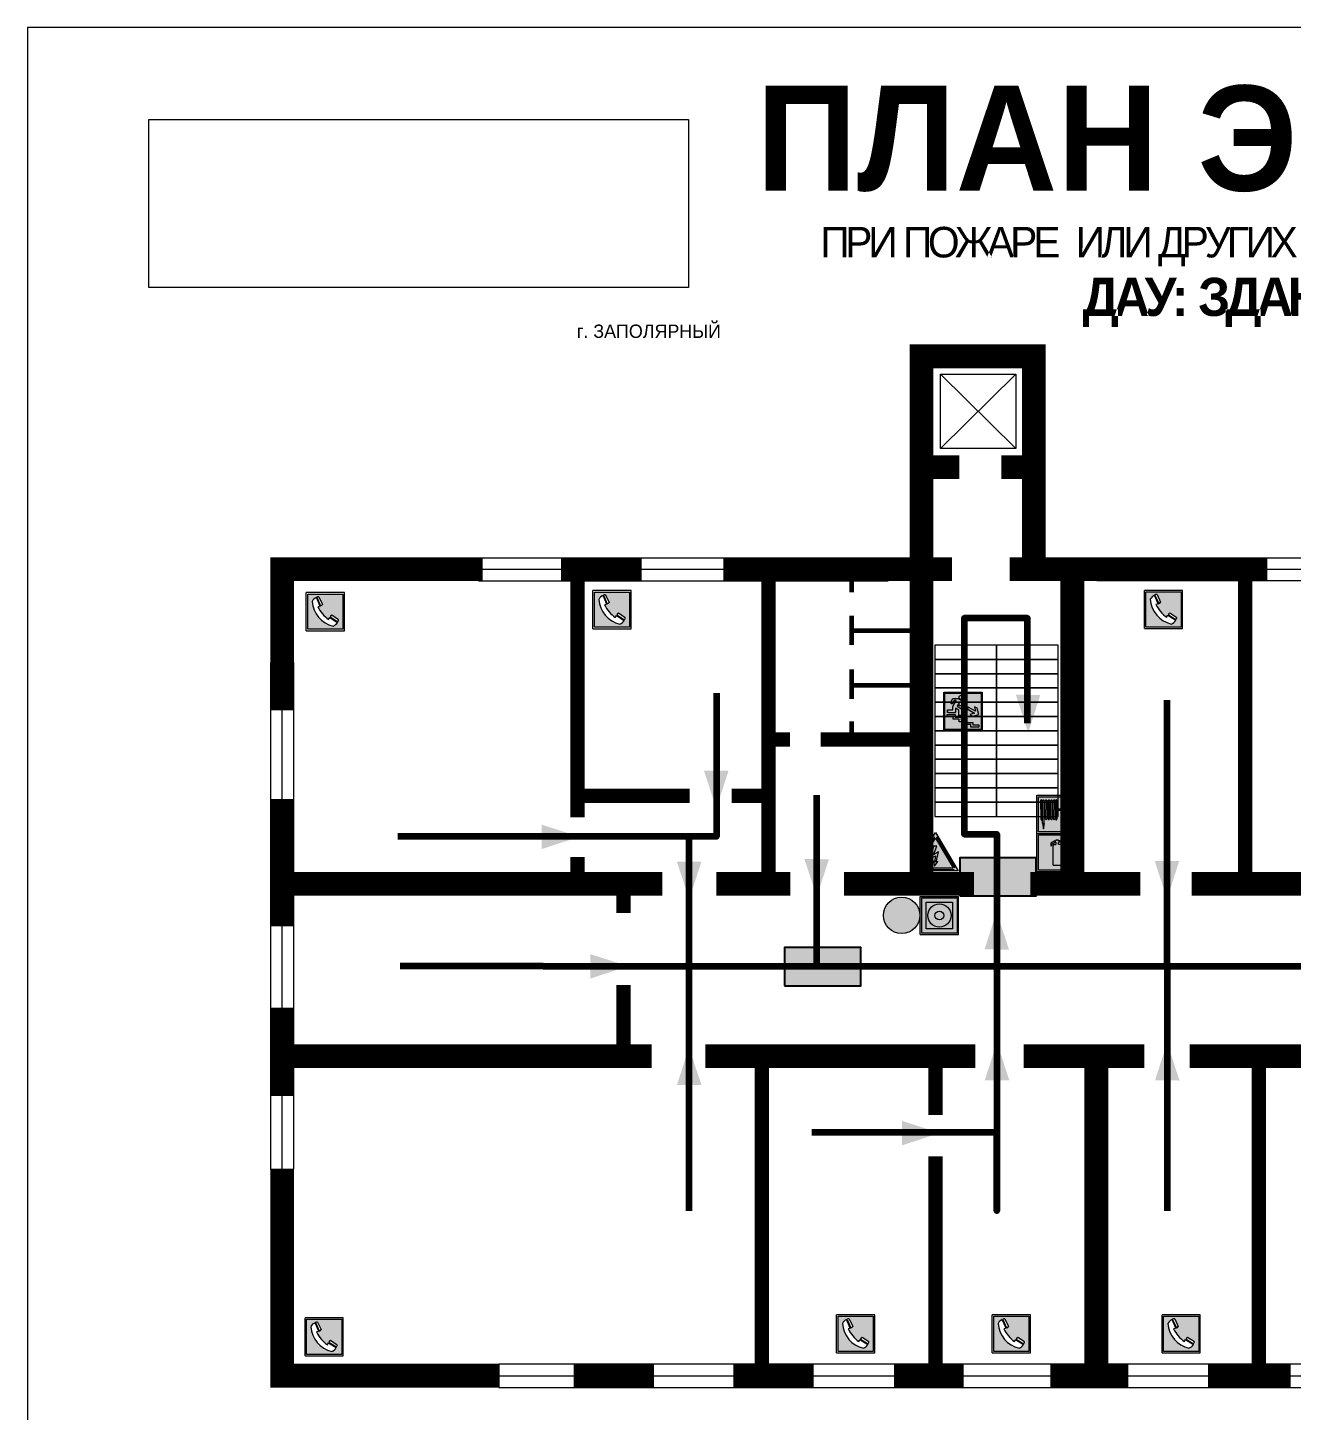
# Model space of a CAD drawing. Header units: millimetres. Extents: x 13114 to 67229, y 22859 to 38520.
# Drawn here: x 21963.4 to 22228.1, y 36449.9 to 36739.7 of the extents above; entities that cross this region are included whole.
import ezdxf

# ---------------------------------------------------------------- set-up
doc = ezdxf.new("R2010")
doc.units = ezdxf.units.MM
doc.layers.add('План_Штампы', color=7, linetype='Continuous')
doc.styles.add('обычный', font='arial.ttf')
picture_1 = doc.add_image_def('image1.jpg', size_in_pixel=(337, 105))

# ---------------------------------------------------------------- blocks, each defined once
blk = doc.blocks.new('A$C7B4425F7')
at = {"true_color": 0xffffff}
blk.add_hatch(color=7, dxfattribs=at).paths.add_polyline_path([(0, 0), (-16, 0), (-16, -8), (0, -8)])
h = blk.add_hatch(color=126)
h.paths.add_polyline_path([(-0.2, -0.2), (-15.8, -0.2), (-15.8, -7.8), (-0.2, -7.8)])
h.paths.add_polyline_path([(-11.76, -2.03), (-11.76, -3.66), (-11.17, -3.66, -0.568275), (-11.17, -6.18), (-12.58, -6.18), (-12.58, -2.03)], flags=16)
h.paths.add_polyline_path([(-13.33, -4.12, -0.495768), (-13.59, -6.18), (-15.03, -6.18), (-15.03, -2.03), (-13.59, -2.03, -0.487973)], flags=16)
h.paths.add_polyline_path([(-10.25, -2.03), (-9.48, -2.03), (-9.48, -6.18), (-10.25, -6.18)], flags=16)
h.paths.add_polyline_path([(-13.84, -3.69), (-14.24, -3.69), (-14.24, -3.03), (-13.9, -3.03, -0.692621)], flags=0)
h.paths.add_polyline_path([(-9.15, -2.03), (-8.4, -2.03), (-8.04, -3.07), (-7.68, -2.03), (-6.93, -2.03), (-7.64, -4.1), (-6.93, -6.18), (-7.68, -6.18), (-8.04, -5.14), (-8.4, -6.18), (-9.15, -6.18), (-8.44, -4.1)], flags=16)
h.paths.add_polyline_path([(-11.76, -4.46), (-11.42, -4.46, -0.692621), (-11.36, -5.12), (-11.76, -5.12)], flags=0)
h.paths.add_polyline_path([(-13.9, -5.2), (-14.24, -5.2), (-14.24, -4.55), (-13.84, -4.55, -0.708038)], flags=0)
edge = h.paths.add_edge_path(flags=16)
edge.add_ellipse((-5.51, -4.08), major_axis=(0, 2.05), ratio=0.586184, start_angle=0, end_angle=360)
edge = h.paths.add_edge_path(flags=0)
edge.add_ellipse((-5.51, -4.08), major_axis=(0, 1.14), ratio=0.454828, start_angle=0, end_angle=360)
h.paths.add_polyline_path([(-4.13, -4.96, 0.377264), (-3.48, -4.52, 0.0555), (-3.16, -2.03), (-1.66, -2.03), (-1.66, -4.96), (-0.96, -4.96), (-0.96, -7.01), (-1.75, -7.01), (-1.75, -6.18), (-3.3, -6.18), (-3.3, -7.02), (-4.13, -7.02)], flags=16)
h.paths.add_polyline_path([(-2.73, -2.91), (-2.28, -2.91), (-2.28, -4.96), (-3.05, -4.96, 0.079136)], flags=0)
at = {"color": 126}
blk.add_lwpolyline([(-16, -8), (0, -8), (0, 0), (-16, 0)], close=True, dxfattribs=at)
blk = doc.blocks.new('вниз')
at = {"lineweight": 0, "true_color": 0xffffff}
h = blk.add_hatch(color=7, dxfattribs=at)
h.dxf.hatch_style = 1
h.paths.add_polyline_path([(40994.51, -4472.22), (40986.51, -4472.22), (40986.51, -4480.22), (40994.51, -4480.22)])
h.paths.add_polyline_path([(40994.31, -4472.42), (40994.31, -4480.01), (40986.71, -4480.01), (40986.71, -4472.42)], flags=16)
h.paths.add_polyline_path([(40988.43, -4473.53), (40989.43, -4473.53), (40990.19, -4473.96), (40990.19, -4474.6), (40991, -4474.6), (40991, -4475.06), (40989.73, -4475.06), (40989.73, -4474.46), (40989.3, -4475.18), (40990.17, -4475.7), (40990.17, -4477.11), (40989.63, -4477.11), (40989.63, -4476.01), (40988.94, -4475.59), (40988.94, -4476.46), (40988.94, -4476.46), (40987.47, -4476.46), (40987.26, -4476.46), (40987.26, -4475.92), (40988.4, -4475.92), (40988.4, -4475.2), (40989.1, -4473.99), (40988.66, -4473.99), (40988.24, -4474.7), (40987.86, -4474.47), (40988.41, -4473.56)], flags=0)
h.paths.add_polyline_path([(40990.55, -4473.29, -1), (40989.69, -4473.29, -1)], flags=0)
h.paths.add_polyline_path([(40988.85, -4476.89), (40988.85, -4477.43), (40990.1, -4477.43), (40990.1, -4477.99), (40991.34, -4477.99), (40991.34, -4478.54), (40992.59, -4478.54), (40992.59, -4479.09), (40993.83, -4479.09), (40993.83, -4479.52), (40992.17, -4479.52), (40992.17, -4478.97), (40990.91, -4478.97), (40990.91, -4478.41), (40989.68, -4478.41), (40989.68, -4477.86), (40988.43, -4477.86), (40988.43, -4477.31), (40987.6, -4477.31), (40987.18, -4477.31), (40987.18, -4476.89)], flags=0)
h.paths.add_polyline_path([(40991.61, -4475.33), (40993.12, -4476.2), (40992.9, -4475.27), (40993.48, -4475.6), (40993.83, -4476.88), (40992.56, -4477.22), (40991.97, -4476.88), (40992.9, -4476.61), (40991.38, -4475.74), (40991.58, -4475.39)], flags=0)
h.paths.add_polyline_path([(40990.19, -4473.96), (40989.43, -4473.53), (40988.43, -4473.53), (40988.41, -4473.56), (40987.86, -4474.47), (40988.24, -4474.7), (40988.66, -4473.99), (40989.1, -4473.99), (40988.4, -4475.2), (40988.4, -4475.92), (40987.26, -4475.92), (40987.26, -4476.46), (40987.47, -4476.46), (40988.94, -4476.46), (40988.94, -4476.27), (40988.94, -4475.59), (40989.63, -4476.01), (40989.63, -4477.11), (40990.17, -4477.11), (40990.17, -4475.7), (40989.3, -4475.18), (40989.73, -4474.46), (40989.73, -4475.06), (40991, -4475.06), (40991, -4474.6), (40990.19, -4474.6)], flags=0)
h.paths.add_polyline_path([(40990.55, -4473.29, 1), (40989.69, -4473.29, 1)], flags=0)
h.paths.add_polyline_path([(40991.61, -4475.33), (40991.58, -4475.39), (40991.38, -4475.74), (40992.9, -4476.61), (40991.97, -4476.88), (40992.56, -4477.22), (40993.83, -4476.88), (40993.48, -4475.6), (40992.9, -4475.27), (40993.12, -4476.2)], flags=0)
h.paths.add_polyline_path([(40990.1, -4477.43), (40988.85, -4477.43), (40988.85, -4476.89), (40987.18, -4476.89), (40987.18, -4477.31), (40987.6, -4477.31), (40988.43, -4477.31), (40988.43, -4477.86), (40989.68, -4477.86), (40989.68, -4478.41), (40990.91, -4478.41), (40990.91, -4478.97), (40992.17, -4478.97), (40992.17, -4479.52), (40993.83, -4479.52), (40993.83, -4479.09), (40992.59, -4479.09), (40992.59, -4478.54), (40991.34, -4478.54), (40991.34, -4477.99), (40990.1, -4477.99)], flags=0)
at = {"lineweight": 0}
h = blk.add_hatch(color=126, dxfattribs=at)
h.dxf.hatch_style = 1
h.paths.add_polyline_path([(40994.31, -4472.42), (40986.71, -4472.42), (40986.71, -4480.01), (40994.31, -4480.01)])
h.paths.add_polyline_path([(40988.43, -4473.53), (40989.43, -4473.53), (40990.19, -4473.96), (40990.19, -4474.6), (40991, -4474.6), (40991, -4475.06), (40989.73, -4475.06), (40989.73, -4474.46), (40989.3, -4475.18), (40990.17, -4475.7), (40990.17, -4477.11), (40989.63, -4477.11), (40989.63, -4476.01), (40988.94, -4475.59), (40988.94, -4476.46), (40988.94, -4476.46), (40987.47, -4476.46), (40987.26, -4476.46), (40987.26, -4475.92), (40988.4, -4475.92), (40988.4, -4475.2), (40989.1, -4473.99), (40988.66, -4473.99), (40988.24, -4474.7), (40987.86, -4474.47), (40988.41, -4473.56)], flags=16)
h.paths.add_polyline_path([(40990.55, -4473.29, -1), (40989.69, -4473.29, -1)], flags=16)
h.paths.add_polyline_path([(40988.85, -4476.89), (40988.85, -4477.43), (40990.1, -4477.43), (40990.1, -4477.99), (40991.34, -4477.99), (40991.34, -4478.54), (40992.59, -4478.54), (40992.59, -4479.09), (40993.83, -4479.09), (40993.83, -4479.52), (40992.17, -4479.52), (40992.17, -4478.97), (40990.91, -4478.97), (40990.91, -4478.41), (40989.68, -4478.41), (40989.68, -4477.86), (40988.43, -4477.86), (40988.43, -4477.31), (40987.6, -4477.31), (40987.18, -4477.31), (40987.18, -4476.89)], flags=16)
h.paths.add_polyline_path([(40991.61, -4475.33), (40993.12, -4476.2), (40992.9, -4475.27), (40993.48, -4475.6), (40993.83, -4476.88), (40992.56, -4477.22), (40991.97, -4476.88), (40992.9, -4476.61), (40991.38, -4475.74), (40991.58, -4475.39)], flags=16)
at = {"lineweight": 0, "true_color": 0xffffff}
h = blk.add_hatch(color=7, dxfattribs=at)
h.dxf.hatch_style = 1
h.paths.add_polyline_path([(40989.73, -4474.46), (40989.73, -4475.06), (40991, -4475.06), (40991, -4474.6), (40990.19, -4474.6), (40990.19, -4473.96), (40989.43, -4473.53), (40988.43, -4473.53), (40988.41, -4473.56), (40987.86, -4474.47), (40988.24, -4474.7), (40988.66, -4473.99), (40989.1, -4473.99), (40988.4, -4475.2), (40988.4, -4475.92), (40987.26, -4475.92), (40987.26, -4476.46), (40987.47, -4476.46), (40988.94, -4476.46), (40988.94, -4475.59), (40989.63, -4476.01), (40989.63, -4477.11), (40990.17, -4477.11), (40990.17, -4475.7), (40989.3, -4475.18)])
h.paths.add_polyline_path([(40989.69, -4473.29, 1), (40990.55, -4473.29, 1)])
h.paths.add_polyline_path([(40991.61, -4475.33), (40991.58, -4475.39), (40991.38, -4475.74), (40992.9, -4476.61), (40991.97, -4476.88), (40992.56, -4477.22), (40993.83, -4476.88), (40993.48, -4475.6), (40992.9, -4475.27), (40993.12, -4476.2)])
h.paths.add_polyline_path([(40990.1, -4477.43), (40988.85, -4477.43), (40988.85, -4476.89), (40987.18, -4476.89), (40987.18, -4477.31), (40987.6, -4477.31), (40988.43, -4477.31), (40988.43, -4477.86), (40989.68, -4477.86), (40989.68, -4478.41), (40990.91, -4478.41), (40990.91, -4478.97), (40992.17, -4478.97), (40992.17, -4479.52), (40993.83, -4479.52), (40993.83, -4479.09), (40992.59, -4479.09), (40992.59, -4478.54), (40991.34, -4478.54), (40991.34, -4477.99), (40990.1, -4477.99)])
at = {"color": 126, "lineweight": 0}
for points in [[(40986.51, -4472.22), (40994.51, -4472.22), (40994.51, -4480.22), (40986.51, -4480.22)], [(40986.71, -4472.42), (40994.31, -4472.42), (40994.31, -4480.01), (40986.71, -4480.01)]]:
    blk.add_lwpolyline(points, close=True, dxfattribs=at)
for points in [[(40987.47, -4476.46), (40987.26, -4476.46), (40987.26, -4475.92), (40988.4, -4475.92), (40988.4, -4475.2), (40989.1, -4473.99), (40988.66, -4473.99), (40988.24, -4474.7), (40987.86, -4474.47), (40988.41, -4473.56), (40988.43, -4473.53), (40989.43, -4473.53), (40990.19, -4473.96), (40990.19, -4474.6), (40991, -4474.6), (40991, -4475.06), (40989.73, -4475.06), (40989.73, -4474.46), (40989.3, -4475.18), (40990.17, -4475.7), (40990.17, -4477.11), (40989.63, -4477.11), (40989.63, -4476.01), (40988.94, -4475.59), (40988.94, -4476.46)], [(40987.6, -4477.31), (40987.18, -4477.31), (40987.18, -4476.89), (40988.85, -4476.89), (40988.85, -4477.43), (40990.1, -4477.43), (40990.1, -4477.99), (40991.34, -4477.99), (40991.34, -4478.54), (40992.59, -4478.54), (40992.59, -4479.09), (40993.83, -4479.09), (40993.83, -4479.52), (40992.17, -4479.52), (40992.17, -4478.97), (40990.91, -4478.97), (40990.91, -4478.41), (40989.68, -4478.41), (40989.68, -4477.86), (40988.43, -4477.86), (40988.43, -4477.31), (40987.6, -4477.31)], [(40987.47, -4476.46), (40988.94, -4476.46), (40988.94, -4476.27)], [(40991.58, -4475.39), (40991.38, -4475.74), (40992.9, -4476.61), (40991.97, -4476.88), (40992.56, -4477.22), (40993.83, -4476.88), (40993.48, -4475.6), (40992.9, -4475.27), (40993.12, -4476.2), (40991.61, -4475.33), (40991.58, -4475.39)]]:
    blk.add_lwpolyline(points, dxfattribs=at)
blk.add_circle((40990.12, -4473.29), 0.432, dxfattribs=at)
blk = doc.blocks.new('A$C32E8229D')
at = {"true_color": 0xffffff}
blk.add_hatch(color=7, dxfattribs=at).paths.add_polyline_path([(0, 0), (0, -8), (16, -8), (16, 0)])
h = blk.add_hatch(color=126)
h.paths.add_polyline_path([(0.2, -0.2), (15.8, -0.2), (15.8, -7.8), (0.2, -7.8)])
h.paths.add_polyline_path([(13.49, -2.05), (12.08, -2.05), (11.37, -2.63, 0.162397), (11.29, -2.84), (11.29, -3.63), (10.35, -3.63), (10.35, -4.05), (11.68, -4.05), (11.68, -3.48), (12.26, -4.28), (11.29, -5.1), (11.29, -6.78), (11.85, -6.78), (11.85, -5.44), (12.8, -4.64), (12.8, -5.94), (14.46, -5.94), (14.46, -5.39), (13.45, -5.39), (13.45, -3.97), (12.46, -2.59), (13.15, -2.59), (13.69, -3.34), (14.18, -3)], flags=16)
h.paths.add_polyline_path([(10.74, -1.82, 1), (11.8, -1.82, 1)], flags=16)
h.paths.add_polyline_path([(9.39, -3.59), (5.99, -3.59), (6.56, -3.03), (5.91, -3.03), (5.1, -3.83), (5.91, -4.64), (6.56, -4.64), (5.99, -4.09), (9.39, -4.09)], flags=16)
h.paths.add_polyline_path([(4.29, -1.08), (1.72, -1.08), (1.72, -6.6), (4.29, -6.6)], flags=16)
at = {"color": 126}
blk.add_lwpolyline([(16, -8), (0, -8), (0, 0), (16, 0)], close=True, dxfattribs=at)
blk = doc.blocks.new('A$C54414219')
at = {"true_color": 0xffffff}
h = blk.add_hatch(color=7, dxfattribs=at)
h.paths.add_polyline_path([(2.39, -9.45), (2.39, -18.3), (11.23, -18.3), (11.23, -9.45)], flags=0)
h.paths.add_polyline_path([(10.71, -13.87, -1), (2.92, -13.87, -1)], flags=0)
h.paths.add_polyline_path([(8.3, -13.87, -1), (5.33, -13.87, -1)], flags=0)
h.paths.add_polyline_path([(0.41, -7.47), (0.41, -20.27), (13.21, -20.27), (13.21, -7.47)])
h.paths.add_polyline_path([(0.92, -19.77), (12.71, -19.77), (12.71, -7.98), (0.92, -7.98)], flags=16)
h.paths.add_polyline_path([(11.23, -9.45), (11.23, -18.3), (2.39, -18.3), (2.39, -9.45)], flags=0)
at = {"lineweight": 5}
h = blk.add_hatch(color=242, dxfattribs=at)
h.paths.add_polyline_path([(12.71, -7.98), (0.92, -7.98), (0.92, -19.77), (12.71, -19.77)])
h.paths.add_polyline_path([(11.23, -18.3), (2.39, -18.3), (2.39, -9.45), (11.23, -9.45)], flags=16)
h.paths.add_polyline_path([(10.71, -13.87, -1), (2.92, -13.87, -1)], flags=0)
h.paths.add_polyline_path([(8.3, -13.87, -1), (5.33, -13.87, -1)], flags=0)
at = {"true_color": 0xffffff}
h = blk.add_hatch(color=7, dxfattribs=at)
h.paths.add_polyline_path([(2.39, -9.45), (2.39, -18.3), (11.23, -18.3), (11.23, -9.45)])
h.paths.add_polyline_path([(10.71, -13.87, -1), (2.92, -13.87, -1)], flags=16)
h.paths.add_polyline_path([(8.3, -13.87, -1), (5.33, -13.87, -1)], flags=0)
at = {"lineweight": 5}
h = blk.add_hatch(color=242, dxfattribs=at)
h.paths.add_polyline_path([(2.92, -13.87, 1), (10.71, -13.87, 1)])
h.paths.add_polyline_path([(8.3, -13.87, -1), (5.33, -13.87, -1)], flags=16)
at = {"color": 242, "lineweight": 5}
for p, q in [((0.41, -20.27), (0.41, -7.47)), ((0.41, -7.47), (13.21, -7.47)), ((0.41, -7.47), (13.21, -7.47)), ((13.21, -20.27), (13.21, -7.47)), ((0.41, -20.27), (13.21, -20.27))]:
    blk.add_line(p, q, dxfattribs=at)
for points in [[(0.92, -7.98), (12.71, -7.98), (12.71, -19.77), (0.92, -19.77)], [(2.39, -9.45), (11.23, -9.45), (11.23, -18.3), (2.39, -18.3)]]:
    blk.add_lwpolyline(points, close=True, dxfattribs=at)
for radius in [3.89, 1.49]:
    blk.add_circle((6.81, -13.87), radius, dxfattribs=at)
blk = doc.blocks.new('A$C7B8C2D5B')
at = {"lineweight": 0}
h = blk.add_hatch(color=5, dxfattribs=at)
h.dxf.hatch_style = 1
h.paths.add_polyline_path([(1.4, -3.02, 1), (-2.11, -3.02, 1)])
at = {"color": 5, "lineweight": 0}
blk.add_circle((-0.36, -3.02), 1.75, dxfattribs=at)
blk = doc.blocks.new('A$C3E6D3DDE')
at = {"lineweight": 5}
h = blk.add_hatch(color=40, dxfattribs=at)
h.paths.add_polyline_path([(24.1, 1.45), (16.46, -11.35), (31.74, -11.35)])
h.paths.add_polyline_path([(24.09, -0.46), (30.03, -10.41), (18.14, -10.41)], flags=16)
h.paths.add_polyline_path([(24.54, -3.08), (23.41, -6.02), (25.13, -5.01), (24.33, -8.5), (24.82, -8.27), (23.79, -9.86), (23.4, -8.04), (23.8, -8.43), (24.04, -6.29), (22.39, -7.25), (23.44, -3.08)], flags=0)
h = blk.add_hatch(color=256, dxfattribs=at)
h.paths.add_polyline_path([(24.37, 0.03, 0.567511), (23.82, 0.03), (17.59, -10.4, 0.582454), (17.86, -10.88), (30.32, -10.88, 0.582149), (30.6, -10.4)])
h.paths.add_polyline_path([(24.09, -0.46), (18.14, -10.41), (30.03, -10.41)], flags=16)
h.paths.add_polyline_path([(24.54, -3.08), (23.41, -6.02), (25.13, -5.01), (24.33, -8.5), (24.82, -8.27), (23.79, -9.86), (23.4, -8.04), (23.8, -8.43), (24.04, -6.29), (22.39, -7.25), (23.44, -3.08)], flags=0)
h = blk.add_hatch(color=40, dxfattribs=at)
h.paths.add_polyline_path([(24.09, -0.46), (18.14, -10.41), (30.03, -10.41)])
h.paths.add_polyline_path([(24.82, -8.27), (23.79, -9.86), (23.4, -8.04), (23.8, -8.43), (24.04, -6.29), (22.39, -7.25), (23.44, -3.08), (24.54, -3.08), (23.41, -6.02), (25.13, -5.01), (24.33, -8.5)], flags=16)
at = {"color": 40, "lineweight": 5}
for p, q in [((16.46, -11.35), (24.1, 1.45)), ((24.1, 1.45), (31.74, -11.35))]:
    blk.add_line(p, q, dxfattribs=at)
at = {"lineweight": 5}
for p, q in [((17.59, -10.4), (23.82, 0.03)), ((24.37, 0.03), (30.6, -10.4)), ((18.14, -10.41), (24.09, -0.46)), ((23.44, -3.08), (22.39, -7.25)), ((23.41, -6.02), (24.54, -3.08)), ((24.54, -3.08), (23.44, -3.08)), ((24.09, -0.46), (30.03, -10.41)), ((22.39, -7.25), (24.04, -6.29)), ((23.8, -8.43), (23.4, -8.04)), ((23.4, -8.04), (23.79, -9.86)), ((25.13, -5.01), (23.41, -6.02)), ((23.79, -9.86), (24.82, -8.27)), ((24.04, -6.29), (23.8, -8.43)), ((24.33, -8.5), (25.13, -5.01)), ((24.82, -8.27), (24.33, -8.5)), ((17.86, -10.88), (30.32, -10.88)), ((18.14, -10.41), (30.03, -10.41))]:
    blk.add_line(p, q, dxfattribs=at)
at = {"color": 50, "lineweight": 5}
blk.add_line((31.74, -11.35), (16.46, -11.35), dxfattribs=at)
blk = doc.blocks.new('A$C3AD82952')
at = {"true_color": 0xf5f5ff}
h = blk.add_hatch(color=7, dxfattribs=at)
h.dxf.hatch_style = 1
h.paths.add_polyline_path([(8.21, 8.73, 0.414214), (7.89, 9.05), (7.22, 9.05), (7.22, 9.92), (7.59, 9.92, 1), (7.57, 10.36), (7.22, 10.36), (7.22, 10.6), (6.43, 10.6), (6.43, 10.36), (6.01, 10.36), (4.74, 9.59), (4.74, 8.69), (4.98, 8.73), (4.98, 9.26), (6.12, 9.91), (6.43, 9.91), (6.43, 9.05), (5.76, 9.05, 0.414214), (5.44, 8.73), (5.44, 2.2), (8.21, 2.2)], flags=0)
h.paths.add_polyline_path([(12.8, 12.8), (0, 12.8), (0, 0), (12.8, 0)])
h.paths.add_polyline_path([(0.51, 12.29), (12.29, 12.29), (12.29, 0.51), (0.51, 0.51)], flags=16)
h.paths.add_polyline_path([(4.74, 9.59), (6.01, 10.36), (6.43, 10.36), (6.43, 10.6), (7.22, 10.6), (7.22, 10.36), (7.59, 10.36, -0.94586), (7.59, 9.92), (7.22, 9.92), (7.22, 9.05), (7.89, 9.05, -0.414214), (8.21, 8.73), (8.21, 2.2), (5.44, 2.2), (5.44, 8.73, -0.414214), (5.76, 9.05), (6.43, 9.05), (6.43, 9.91), (6.12, 9.91), (4.98, 9.26), (4.98, 8.73), (4.74, 8.69)], flags=0)
h = blk.add_hatch(color=242)
h.dxf.hatch_style = 1
h.paths.add_polyline_path([(12.29, 12.29), (0.51, 12.29), (0.51, 0.51), (12.29, 0.51)])
h.paths.add_polyline_path([(4.74, 8.69), (4.74, 9.59), (6.01, 10.36), (6.43, 10.36), (6.43, 10.6), (7.22, 10.6), (7.22, 10.36), (7.59, 10.36, -0.94586), (7.59, 9.92), (7.22, 9.92), (7.22, 9.05), (7.89, 9.05, -0.414214), (8.21, 8.73), (8.21, 2.2), (5.44, 2.2), (5.44, 8.73, -0.414214), (5.76, 9.05), (6.43, 9.05), (6.43, 9.91), (6.12, 9.91), (4.98, 9.26), (4.98, 8.73)], flags=16)
h = blk.add_hatch(color=7, dxfattribs=at)
h.dxf.hatch_style = 1
h.paths.add_polyline_path([(8.21, 8.73, 0.414214), (7.89, 9.05), (7.22, 9.05), (7.22, 9.92), (7.59, 9.92, 1), (7.57, 10.36), (7.22, 10.36), (7.22, 10.6), (6.43, 10.6), (6.43, 10.36), (6.01, 10.36), (4.74, 9.59), (4.74, 8.69), (4.98, 8.73), (4.98, 9.26), (6.12, 9.91), (6.43, 9.91), (6.43, 9.05), (5.76, 9.05, 0.414214), (5.44, 8.73), (5.44, 2.2), (8.21, 2.2)])
at = {"color": 242, "lineweight": 5}
for p, q in [((0, 0), (0, 12.8)), ((0, 12.8), (12.8, 12.8)), ((6.01, 10.36), (4.74, 9.59)), ((4.74, 9.59), (4.74, 8.69)), ((4.98, 9.26), (6.12, 9.91)), ((6.01, 10.36), (6.43, 10.36)), ((6.12, 9.91), (6.43, 9.91)), ((7.22, 10.6), (6.43, 10.6)), ((6.43, 10.6), (6.43, 10.36)), ((6.43, 9.91), (6.43, 9.05)), ((7.22, 10.36), (7.22, 10.6)), ((7.59, 10.36), (7.22, 10.36)), ((7.22, 9.05), (7.22, 9.92)), ((7.59, 9.92), (7.22, 9.92)), ((12.8, 0), (12.8, 12.8)), ((4.74, 8.69), (4.98, 8.73)), ((4.98, 8.73), (4.98, 9.26)), ((5.44, 2.2), (5.44, 8.73)), ((5.76, 9.05), (6.43, 9.05)), ((7.89, 9.05), (7.22, 9.05)), ((8.21, 2.2), (8.21, 8.73)), ((0, 0), (12.8, 0)), ((5.44, 2.2), (8.21, 2.2))]:
    blk.add_line(p, q, dxfattribs=at)
blk.add_lwpolyline([(0.51, 12.29), (12.29, 12.29), (12.29, 0.51), (0.51, 0.51)], close=True, dxfattribs=at)
for centre, radius, start, end in [((7.58, 10.14), 0.223, 273.1875, 86.8125), ((5.76, 8.73), 0.32, 90, 180), ((7.89, 8.73), 0.32, 0, 90)]:
    blk.add_arc(centre, radius, start, end, dxfattribs=at)
blk = doc.blocks.new('A$C37112FD5')
at = {"true_color": 0xf5f5ff}
h = blk.add_hatch(color=7, dxfattribs=at)
h.dxf.hatch_style = 1
h.paths.add_polyline_path([(12.8, -7.4), (0, -7.4), (0, -20.2), (12.8, -20.2)])
h.paths.add_polyline_path([(12.29, -7.91), (12.29, -19.69), (0.51, -19.69), (0.51, -7.91)], flags=16)
h.paths.add_polyline_path([(4.98, -9.04, -0.42597), (5.17, -9.22), (5.17, -12.25), (5.17, -15.29, -0.432244), (4.98, -15.47), (4.83, -15.47, -0.42597), (4.64, -15.29), (4.64, -12.25), (4.64, -9.22, -0.432244), (4.83, -9.04)], flags=0)
h.paths.add_polyline_path([(4.28, -9.22), (4.28, -12.25), (4.28, -15.29, -0.432244), (4.09, -15.47), (3.94, -15.47, -0.42597), (3.75, -15.29), (3.75, -12.25), (3.75, -9.22, -0.432244), (3.94, -9.04), (4.09, -9.04, -0.42597)], flags=0)
h.paths.add_polyline_path([(5.72, -9.04), (5.87, -9.04, -0.42597), (6.06, -9.22), (6.06, -12.25), (6.06, -15.29, -0.432244), (5.87, -15.47), (5.72, -15.47, -0.42597), (5.53, -15.29), (5.53, -12.25), (5.53, -9.22, -0.432244)], flags=0)
h.paths.add_polyline_path([(6.42, -8.9), (6.5, -8.9, -0.42597), (6.69, -9.08), (6.69, -12.03), (8.21, -12.03, -15.824349), (8.21, -12.47), (6.69, -12.47), (6.69, -15.42, -0.432244), (6.5, -15.6), (6.42, -15.6)], flags=0)
h.paths.add_polyline_path([(3.39, -9.22), (3.39, -12.25), (3.39, -15.29, -0.432244), (3.2, -15.47), (3.05, -15.47, -0.42597), (2.85, -15.29), (2.85, -12.25), (2.85, -9.22, -0.432244), (3.05, -9.04), (3.2, -9.04, -0.42597)], flags=0)
h.paths.add_polyline_path([(2.5, -9.22), (2.5, -16.71), (1.96, -16.71), (1.96, -9.22, -0.432244), (2.15, -9.04), (2.31, -9.04, -0.42597)], flags=0)
h.paths.add_polyline_path([(1.61, -8.9), (1.61, -15.6), (1.57, -15.6, -0.42597), (1.37, -15.42), (1.37, -12.03), (1.37, -9.09, -0.432244), (1.57, -8.9)], flags=0)
h.paths.add_polyline_path([(9.76, -10.81), (9.76, -12.03), (8.49, -12.03, -0.336371)], flags=0)
h.paths.add_polyline_path([(8.49, -12.47), (9.76, -12.47), (9.76, -13.7, -0.336371)], flags=0)
h.paths.add_polyline_path([(10.11, -10.81, -0.336371), (11.38, -12.03), (10.11, -12.03)], flags=0)
h.paths.add_polyline_path([(10.11, -12.47), (11.38, -12.47, -0.336371), (10.11, -13.7)], flags=0)
h.paths.add_polyline_path([(2.5, -16.84), (2.5, -17.05), (1.97, -17.05), (1.97, -16.84)], flags=0)
h.paths.add_polyline_path([(2.5, -17.24, -0.033778), (2.24, -18.6, -0.033778), (1.97, -17.24)], flags=0)
h = blk.add_hatch(color=242)
h.dxf.hatch_style = 1
h.paths.add_polyline_path([(12.29, -7.91), (0.51, -7.91), (0.51, -19.69), (12.29, -19.69)])
h.paths.add_polyline_path([(6.42, -15.6), (6.42, -8.9), (6.5, -8.9, -0.42597), (6.69, -9.08), (6.69, -12.03), (8.21, -12.03, -15.824349), (8.21, -12.47), (6.69, -12.47), (6.69, -15.42, -0.432244), (6.5, -15.6)], flags=16)
h.paths.add_polyline_path([(5.87, -15.47), (5.72, -15.47, -0.42597), (5.53, -15.29), (5.53, -12.25), (5.53, -9.22, -0.432244), (5.72, -9.04), (5.87, -9.04, -0.42597), (6.06, -9.22), (6.06, -12.25), (6.06, -15.29, -0.432244)], flags=16)
h.paths.add_polyline_path([(4.98, -15.47), (4.83, -15.47, -0.42597), (4.64, -15.29), (4.64, -12.25), (4.64, -9.22, -0.432244), (4.83, -9.04), (4.98, -9.04, -0.42597), (5.17, -9.22), (5.17, -12.25), (5.17, -15.29, -0.432244)], flags=16)
h.paths.add_polyline_path([(4.09, -15.47), (3.94, -15.47, -0.42597), (3.75, -15.29), (3.75, -12.25), (3.75, -9.22, -0.432244), (3.94, -9.04), (4.09, -9.04, -0.42597), (4.28, -9.22), (4.28, -12.25), (4.28, -15.29, -0.432244)], flags=16)
h.paths.add_polyline_path([(3.2, -15.47), (3.05, -15.47, -0.42597), (2.85, -15.29), (2.85, -12.25), (2.85, -9.22, -0.432244), (3.05, -9.04), (3.2, -9.04, -0.42597), (3.39, -9.22), (3.39, -12.25), (3.39, -15.29, -0.432244)], flags=16)
h.paths.add_polyline_path([(2.5, -17.05), (1.97, -17.05), (1.97, -16.84), (2.5, -16.84)], flags=16)
h.paths.add_polyline_path([(2.5, -17.24, -0.033778), (2.24, -18.6, -0.033778), (1.97, -17.24)], flags=16)
h.paths.add_polyline_path([(2.5, -16.71), (1.96, -16.71), (1.96, -9.22, -0.432244), (2.15, -9.04), (2.31, -9.04, -0.42597), (2.5, -9.22)], flags=16)
h.paths.add_polyline_path([(1.61, -15.6), (1.57, -15.6, -0.42597), (1.37, -15.42), (1.37, -12.03), (1.37, -9.09, -0.432244), (1.57, -8.9), (1.61, -8.9)], flags=16)
h.paths.add_polyline_path([(8.49, -12.47), (9.76, -12.47), (9.76, -13.7, -0.336371)], flags=0)
h.paths.add_polyline_path([(10.11, -13.7), (10.11, -12.47), (11.38, -12.47, -0.336371)], flags=0)
h.paths.add_polyline_path([(8.49, -12.03, -0.336371), (9.76, -10.81), (9.76, -12.03)], flags=0)
h.paths.add_polyline_path([(10.11, -12.03), (10.11, -10.81, -0.336371), (11.38, -12.03)], flags=0)
h = blk.add_hatch(color=7, dxfattribs=at)
h.dxf.hatch_style = 1
h.paths.add_polyline_path([(1.61, -8.9), (1.57, -8.9, 0.432244), (1.37, -9.09), (1.37, -12.03), (1.37, -15.42, 0.42597), (1.57, -15.6), (1.61, -15.6)])
h.paths.add_polyline_path([(2.5, -9.22, 0.42597), (2.31, -9.04), (2.15, -9.04, 0.432244), (1.96, -9.22), (1.96, -16.71), (2.5, -16.71)])
h.paths.add_polyline_path([(2.5, -16.84), (1.97, -16.84), (1.97, -17.05), (2.5, -17.05)])
h.paths.add_polyline_path([(2.5, -17.24), (1.97, -17.24, 0.033778), (2.24, -18.6, 0.033778)])
h.paths.add_polyline_path([(3.39, -12.25), (3.39, -9.22, 0.42597), (3.2, -9.04), (3.05, -9.04, 0.432244), (2.85, -9.22), (2.85, -12.25), (2.85, -15.29, 0.42597), (3.05, -15.47), (3.2, -15.47, 0.432244), (3.39, -15.29)])
h.paths.add_polyline_path([(4.28, -12.25), (4.28, -9.22, 0.42597), (4.09, -9.04), (3.94, -9.04, 0.432244), (3.75, -9.22), (3.75, -12.25), (3.75, -15.29, 0.42597), (3.94, -15.47), (4.09, -15.47, 0.432244), (4.28, -15.29)])
h.paths.add_polyline_path([(5.17, -12.25), (5.17, -9.22, 0.42597), (4.98, -9.04), (4.83, -9.04, 0.432244), (4.64, -9.22), (4.64, -12.25), (4.64, -15.29, 0.42597), (4.83, -15.47), (4.98, -15.47, 0.432244), (5.17, -15.29)])
h.paths.add_polyline_path([(6.06, -12.25), (6.06, -9.22, 0.42597), (5.87, -9.04), (5.72, -9.04, 0.432244), (5.53, -9.22), (5.53, -12.25), (5.53, -15.29, 0.42597), (5.72, -15.47), (5.87, -15.47, 0.432244), (6.06, -15.29)])
h.paths.add_polyline_path([(6.69, -12.47), (8.21, -12.47, 15.824349), (8.21, -12.03), (6.69, -12.03), (6.69, -9.08, 0.42597), (6.5, -8.9), (6.42, -8.9), (6.42, -15.6), (6.5, -15.6, 0.432244), (6.69, -15.42)])
h.paths.add_polyline_path([(8.49, -12.47), (9.76, -12.47), (9.76, -13.7, -0.336371)], flags=16)
h.paths.add_polyline_path([(8.49, -12.03, -0.336371), (9.76, -10.81), (9.76, -12.03)], flags=16)
h.paths.add_polyline_path([(10.11, -12.47), (11.38, -12.47, -0.336371), (10.11, -13.7)], flags=16)
h.paths.add_polyline_path([(10.11, -12.03), (10.11, -10.81, -0.336371), (11.38, -12.03)], flags=16)
h = blk.add_hatch(color=242)
h.dxf.hatch_style = 1
h.paths.add_polyline_path([(9.76, -10.81, 0.336371), (8.49, -12.03), (9.76, -12.03)])
h.paths.add_polyline_path([(10.11, -10.81), (10.11, -12.03), (11.38, -12.03, 0.336371)])
h.paths.add_polyline_path([(11.38, -12.47), (10.11, -12.47), (10.11, -13.7, 0.336371)])
h.paths.add_polyline_path([(9.76, -12.47), (8.49, -12.47, 0.336371), (9.76, -13.7)])
at = {"color": 242, "lineweight": 5}
for p, q in [((0, -20.2), (0, -7.4)), ((0, -7.4), (12.8, -7.4)), ((1.37, -12.03), (1.37, -9.08)), ((1.57, -8.9), (1.61, -8.9)), ((1.61, -8.9), (1.61, -15.6)), ((1.96, -16.71), (1.96, -9.22)), ((2.15, -9.04), (2.31, -9.04)), ((2.5, -16.71), (2.5, -9.22)), ((2.85, -12.25), (2.85, -9.22)), ((3.05, -9.04), (3.2, -9.04)), ((3.39, -12.25), (3.39, -9.22)), ((3.75, -12.25), (3.75, -9.22)), ((3.94, -9.04), (4.09, -9.04)), ((4.28, -12.25), (4.28, -9.22)), ((4.64, -12.25), (4.64, -9.22)), ((4.83, -9.04), (4.98, -9.04)), ((5.17, -12.25), (5.17, -9.22)), ((5.53, -12.25), (5.53, -9.22)), ((5.72, -9.04), (5.87, -9.04)), ((6.06, -12.25), (6.06, -9.22)), ((6.42, -8.9), (6.42, -15.6)), ((6.5, -8.9), (6.42, -8.9)), ((6.69, -12.03), (6.69, -9.08)), ((12.8, -20.2), (12.8, -7.4)), ((1.37, -12.03), (1.37, -15.42)), ((2.85, -12.25), (2.85, -15.29)), ((3.39, -12.25), (3.39, -15.29)), ((3.75, -12.25), (3.75, -15.29)), ((4.28, -12.25), (4.28, -15.29)), ((4.64, -12.25), (4.64, -15.29)), ((5.17, -12.25), (5.17, -15.29)), ((5.53, -12.25), (5.53, -15.29)), ((6.06, -12.25), (6.06, -15.29)), ((8.21, -12.03), (6.69, -12.03)), ((8.21, -12.47), (6.69, -12.47)), ((6.69, -12.47), (6.69, -15.42)), ((9.76, -12.03), (8.49, -12.03)), ((9.76, -12.47), (8.49, -12.47)), ((9.76, -10.81), (9.76, -12.03)), ((9.76, -12.47), (9.76, -13.7)), ((10.11, -10.81), (10.11, -12.03)), ((11.38, -12.03), (10.11, -12.03)), ((11.38, -12.47), (10.11, -12.47)), ((10.11, -12.47), (10.11, -13.7)), ((1.57, -15.6), (1.61, -15.6)), ((1.96, -16.71), (2.5, -16.71)), ((1.97, -16.84), (2.5, -16.84)), ((1.97, -17.05), (1.97, -16.84)), ((2.5, -17.05), (1.97, -17.05)), ((1.97, -17.24), (2.5, -17.24)), ((2.5, -16.84), (2.5, -17.05)), ((3.05, -15.47), (3.2, -15.47)), ((3.94, -15.47), (4.09, -15.47)), ((4.83, -15.47), (4.98, -15.47)), ((5.72, -15.47), (5.87, -15.47)), ((6.42, -15.6), (6.5, -15.6)), ((0, -20.2), (12.8, -20.2))]:
    blk.add_line(p, q, dxfattribs=at)
blk.add_lwpolyline([(0.51, -7.91), (12.29, -7.91), (12.29, -19.69), (0.51, -19.69)], close=True, dxfattribs=at)
for centre, radius, start, end in [((1.56, -9.09), 0.182, 87.1027, 180.6071), ((2.15, -9.22), 0.182, 87.1027, 180.6071), ((2.32, -9.22), 0.182, 359.3929, 92.8973), ((3.04, -9.22), 0.182, 87.1027, 180.6071), ((3.21, -9.22), 0.182, 359.3929, 92.8973), ((3.93, -9.22), 0.182, 87.1027, 180.6071), ((4.1, -9.22), 0.182, 359.3929, 92.8973), ((4.82, -9.22), 0.182, 87.1027, 180.6071), ((4.99, -9.22), 0.182, 359.3929, 92.8973), ((5.71, -9.22), 0.182, 87.1027, 180.6071), ((5.88, -9.22), 0.182, 359.3929, 92.8973), ((6.51, -9.09), 0.182, 359.3929, 92.8973), ((9.93, -12.25), 1.74, 187.2319, 172.7681), ((9.93, -12.25), 1.46, 96.9927, 171.3585), ((9.93, -12.25), 1.46, 188.6415, 263.0073), ((9.93, -12.25), 1.46, 8.6415, 83.0073), ((9.93, -12.25), 1.46, 276.9927, 351.3585), ((1.56, -15.42), 0.182, 179.3929, 272.8973), ((12.17, -15.98), 10.27, 187.041, 194.7793), ((-7.7, -15.98), 10.27, 345.2207, 352.959), ((3.04, -15.29), 0.182, 179.3929, 272.8973), ((3.21, -15.29), 0.182, 267.1027, 0.6071), ((3.93, -15.29), 0.182, 179.3929, 272.8973), ((4.1, -15.29), 0.182, 267.1027, 0.6071), ((4.82, -15.29), 0.182, 179.3929, 272.8973), ((4.99, -15.29), 0.182, 267.1027, 0.6071), ((5.71, -15.29), 0.182, 179.3929, 272.8973), ((5.88, -15.29), 0.182, 267.1027, 0.6071), ((6.51, -15.42), 0.182, 267.1027, 0.6071)]:
    blk.add_arc(centre, radius, start, end, dxfattribs=at)
blk = doc.blocks.new('A$C456E1F9C')
at = {"lineweight": 5}
h = blk.add_hatch(color=242, dxfattribs=at)
h.paths.add_polyline_path([(0.51, -1.47), (0.51, -13.26), (12.29, -13.26), (12.29, -1.47)])
h.paths.add_polyline_path([(5.42, -4.95, -0.254479), (4.78, -5.4), (3.52, -2.53, -0.209735), (4.23, -2.4)], flags=16)
h.paths.add_polyline_path([(8.53, -8.6), (10.87, -10.17), (10.54, -10.76), (8.03, -9.13, -0.192251)], flags=16)
h.paths.add_polyline_path([(4.61, -5.49, 0.005518), (3.87, -5.72, 0.128647), (7.49, -10.01, 0.00809), (7.83, -9.33), (10.47, -10.97, -0.16736), (8.99, -12.25, -0.327862), (1.95, -3.95, -0.166952), (3.36, -2.62)], flags=16)
at = {"color": 242, "lineweight": 5}
for p, q in [((0, -13.77), (0, -0.97)), ((12.8, -0.97), (0, -0.97)), ((4.61, -5.49), (3.36, -2.62)), ((3.52, -2.53), (4.78, -5.4)), ((4.23, -2.4), (5.42, -4.95)), ((12.8, -13.77), (12.8, -0.97)), ((8.03, -9.13), (10.54, -10.76)), ((10.81, -10.12), (8.53, -8.6)), ((0, -13.77), (12.8, -13.77)), ((7.83, -9.33), (10.47, -10.97)), ((10.54, -10.76), (10.8, -10.3)), ((10.8, -10.3), (10.81, -10.12))]:
    blk.add_line(p, q, dxfattribs=at)
blk.add_lwpolyline([(0.51, -1.47), (12.29, -1.47), (12.29, -13.26), (0.51, -13.26)], close=True, dxfattribs=at)
for centre, radius, start, end in [((4.59, -5.34), 2.99, 114.2845, 152.1974), ((11.12, -3.31), 9.19, 183.9915, 256.6009), ((4.02, -3.27), 0.891, 76.3284, 123.7092), ((14.98, -39.1), 35.17, 107.1487, 108.4135), ((13.86, -0.94), 11.08, 205.5536, 234.8762), ((4.68, -4.59), 0.824, 276.9621, 334.0723), ((8.94, -9.5), 0.989, 114.4092, 157.9388), ((-13.31, 0.8), 23.44, 332.5487, 334.4027), ((7.87, -9.46), 3, 291.9291, 329.9329)]:
    blk.add_arc(centre, radius, start, end, dxfattribs=at)

msp = doc.modelspace()

# ---------------------------------------------------------------- linework, layer by layer
at = {"color": 5, "lineweight": 0}
msp.add_lwpolyline([(21963.37, 36344.67), (22563.37, 36344.67), (22563.37, 36739.67), (21963.37, 36739.67)], close=True, dxfattribs=at)
at = {"lineweight": 100, "const_width": 5}
for points in [[(22150.62, 36560.25), (22150.62, 36670.79), (22174.16, 36670.79), (22174.16, 36626.18)], [(22150.62, 36647.57), (22158.57, 36647.57)], [(22174.16, 36647.57), (22167.35, 36647.57)], [(22016.7, 36596.6), (22016.7, 36626.18), (22058.7, 36626.18)], [(22075.08, 36626.18), (22092, 36626.18)], [(22109.11, 36626.18), (22124.95, 36626.18)], [(22123.52, 36626.18), (22157, 36626.18)], [(22169.12, 36626.18), (22204.95, 36626.18)], [(22182.22, 36626.18), (22182.22, 36560.25)], [(22204.02, 36626.18), (22223.06, 36626.18)], [(22016.7, 36551.34), (22016.7, 36578.04)], [(22016.7, 36560.25), (22027.19, 36560.25)], [(22025.5, 36560.25), (22061.93, 36560.25)], [(22061.93, 36560.25), (22096.37, 36560.25)], [(22107.68, 36560.25), (22123.17, 36560.25)], [(22134.4, 36560.25), (22161.64, 36560.25)], [(22173.43, 36560.25), (22196.45, 36560.25)], [(22175.59, 36560.25), (22195.27, 36560.25)], [(22207.22, 36560.25), (22262.52, 36560.25)], [(22016.7, 36515.76), (22016.7, 36534.25)], [(22016.7, 36524.13), (22094.12, 36524.13)], [(22105.36, 36524.13), (22161.91, 36524.13)], [(22172.02, 36524.13), (22197.34, 36524.13)], [(22206.81, 36524.13), (22330.22, 36524.13)], [(22062.29, 36457.16), (22016.7, 36457.16), (22016.7, 36500.51)], [(22094.6, 36457.16), (22077.76, 36457.16)], [(22128.05, 36457.16), (22111.21, 36457.16)], [(22159.45, 36457.16), (22144.88, 36457.16)], [(22193.96, 36457.16), (22177.65, 36457.16)], [(22227.97, 36457.16), (22210.68, 36457.16)]]:
    msp.add_lwpolyline(points, dxfattribs=at)
at = {"lineweight": 0}
for points in [[(22154.64, 36667.05), (22170.39, 36667.05), (22170.39, 36651.44), (22154.64, 36651.44)], [(22153.45, 36607.26), (22166.35, 36607.26), (22166.35, 36610.25), (22153.45, 36610.25)], [(22166.35, 36607.26), (22179.25, 36607.26), (22179.25, 36610.25), (22166.35, 36610.25)], [(22153.45, 36604.28), (22166.35, 36604.28), (22166.35, 36607.26), (22153.45, 36607.26)], [(22166.35, 36604.28), (22179.25, 36604.28), (22179.25, 36607.26), (22166.35, 36607.26)], [(22153.45, 36601.29), (22166.35, 36601.29), (22166.35, 36604.28), (22153.45, 36604.28)], [(22166.35, 36601.29), (22179.25, 36601.29), (22179.25, 36604.28), (22166.35, 36604.28)], [(22153.45, 36598.3), (22166.35, 36598.3), (22166.35, 36601.29), (22153.45, 36601.29)], [(22166.35, 36598.3), (22179.25, 36598.3), (22179.25, 36601.29), (22166.35, 36601.29)], [(22153.45, 36595.31), (22166.35, 36595.31), (22166.35, 36598.3), (22153.45, 36598.3)], [(22166.35, 36595.31), (22179.25, 36595.31), (22179.25, 36598.3), (22166.35, 36598.3)], [(22153.45, 36592.32), (22166.35, 36592.32), (22166.35, 36595.31), (22153.45, 36595.31)], [(22166.35, 36592.32), (22179.25, 36592.32), (22179.25, 36595.31), (22166.35, 36595.31)], [(22153.45, 36589.33), (22166.35, 36589.33), (22166.35, 36592.32), (22153.45, 36592.32)], [(22166.35, 36589.33), (22179.25, 36589.33), (22179.25, 36592.32), (22166.35, 36592.32)], [(22153.45, 36586.34), (22166.35, 36586.34), (22166.35, 36589.33), (22153.45, 36589.33)], [(22166.35, 36586.34), (22179.25, 36586.34), (22179.25, 36589.33), (22166.35, 36589.33)], [(22153.45, 36583.35), (22166.35, 36583.35), (22166.35, 36586.34), (22153.45, 36586.34)], [(22166.35, 36583.35), (22179.25, 36583.35), (22179.25, 36586.34), (22166.35, 36586.34)], [(22153.45, 36580.36), (22166.35, 36580.36), (22166.35, 36583.35), (22153.45, 36583.35)], [(22166.35, 36580.36), (22179.25, 36580.36), (22179.25, 36583.35), (22166.35, 36583.35)], [(22153.45, 36577.37), (22166.35, 36577.37), (22166.35, 36580.36), (22153.45, 36580.36)], [(22166.35, 36577.37), (22179.25, 36577.37), (22179.25, 36580.36), (22166.35, 36580.36)], [(22153.45, 36574.38), (22166.35, 36574.38), (22166.35, 36577.37), (22153.45, 36577.37)], [(22166.35, 36574.38), (22179.25, 36574.38), (22179.25, 36577.37), (22166.35, 36577.37)]]:
    msp.add_lwpolyline(points, close=True, dxfattribs=at)
for points in [[(22154.64, 36651.44), (22170.39, 36667.05)], [(22154.64, 36667.05), (22170.39, 36651.44)], [(22058.28, 36628.57), (22144.13, 36628.57)], [(22187.21, 36628.55), (22279.95, 36628.55)], [(22058.7, 36626.18), (22144.55, 36626.18)], [(22187.38, 36626.18), (22279.49, 36626.18)], [(22057.81, 36623.75), (22143.66, 36623.75)], [(22187.35, 36623.81), (22281.44, 36623.81)], [(22014.33, 36500.35), (22014.33, 36606.54)], [(22016.7, 36500.51), (22016.7, 36606.7)], [(22019.17, 36500.42), (22019.17, 36606.61)], [(22062.08, 36459.62), (22503.08, 36459.62)], [(22062.29, 36457.16), (22503.29, 36457.16)], [(22062.08, 36454.71), (22503.08, 36454.71)]]:
    msp.add_lwpolyline(points, dxfattribs=at)
for points, const_width in [([(22078.55, 36574.2), (22078.55, 36626.18)], 3), ([(22118.57, 36560.25), (22118.57, 36626.18)], 3), ([(22218.46, 36560.25), (22218.46, 36626.18)], 3), ([(22136.01, 36621.3), (22136.01, 36625.68)], 1), ([(22136.01, 36610.3), (22136.01, 36616.42)], 1), ([(22136.01, 36613.3), (22149.79, 36613.3)], 1), ([(22136.01, 36598.96), (22136.01, 36605.2)], 1), ([(22136.01, 36601.85), (22149.79, 36601.85)], 1), ([(22136.01, 36591.14), (22136.01, 36594.31)], 1), ([(22118.57, 36590.51), (22123.1, 36590.51)], 3), ([(22151.14, 36590.51), (22129.5, 36590.51)], 3), ([(22078.66, 36578.68), (22102.08, 36578.68)], 3), ([(22110.83, 36578.68), (22117.94, 36578.68)], 3), ([(22078.55, 36561.89), (22078.55, 36565.89)], 3), ([(22088.17, 36554.13), (22088.17, 36561.4)], 3), ([(22088.17, 36523.62), (22088.17, 36539.03)], 3), ([(22117.15, 36457.16), (22117.15, 36524.13)], 3), ([(22153.54, 36511.8), (22153.54, 36524.13)], 3), ([(22187.25, 36457.16), (22187.25, 36524.13)], 5), ([(22221.29, 36457.16), (22221.29, 36524.13)], 3), ([(22153.54, 36457.16), (22153.54, 36503.15)], 3)]:
    msp.add_lwpolyline(points, dxfattribs=dict(at, const_width=const_width))
at = {"color": 126, "lineweight": 100, "true_color": 0x008754}
for points in [[(22172.85, 36593.88), (22172.85, 36615.88), (22159.57, 36615.88), (22159.57, 36570.66), (22166.41, 36570.66), (22166.41, 36543.01)], [(22107.7, 36600.17), (22107.7, 36570.14), (22101.91, 36570.14), (22101.91, 36491.73)], [(22202.1, 36543.01), (22202.1, 36598.74)], [(22128.69, 36543.01), (22128.69, 36578.85)], [(22101.91, 36570.14), (22040.94, 36570.14)], [(22071.34, 36543.01), (22041.38, 36543.01)], [(22071.34, 36543.01), (22071.34, 36543.01), (22502.46, 36543.01)], [(22166.41, 36543.01), (22166.41, 36491.73), (22166.41, 36508.1), (22127.64, 36508.1)], [(22202.1, 36543.01), (22202.1, 36491.73)]]:
    msp.add_lwpolyline(points, dxfattribs=at)
at = {"layer": 'План_Штампы', "color": 126, "true_color": 0x008754}
for points in [[(22170.4, 36599.85), (22175.53, 36599.84), (22172.99, 36591.96)], [(22105.06, 36583.95), (22110.2, 36583.93), (22107.65, 36576.06)], [(22071.04, 36567.51), (22071.05, 36572.64), (22078.93, 36570.1)], [(22099.39, 36564.87), (22104.52, 36564.86), (22101.98, 36556.98)], [(22126.11, 36565.42), (22131.24, 36565.4), (22128.7, 36557.53)], [(22199.49, 36565.01), (22204.62, 36564.99), (22202.08, 36557.11)], [(22168.97, 36546.47), (22163.83, 36546.48), (22166.38, 36554.36)], [(22081.27, 36540.38), (22081.28, 36545.51), (22089.16, 36542.97)], [(22104.53, 36518.08), (22099.4, 36518.09), (22101.94, 36525.97)], [(22169.03, 36519.08), (22163.89, 36519.09), (22166.44, 36526.97)], [(22204.69, 36519.02), (22199.55, 36519.04), (22202.1, 36526.91)], [(22146.54, 36505.42), (22146.55, 36510.56), (22154.43, 36508.01)]]:
    msp.add_solid(points, dxfattribs=at)

# ---------------------------------------------------------------- block references
for name, p, xscale, yscale, zscale in [('A$C456E1F9C', (22021.75, 36621.89), 0.625, 0.625, 0.625), ('A$C456E1F9C', (22081.81, 36622.31), 0.625, 0.625, 0.625), ('A$C456E1F9C', (22197.34, 36622.34), 0.625, 0.625, 0.625), ('A$C37112FD5', (22174.79, 36583.42), 0.6249984004534781, 0.6249984004534781, 0.6249984004534781), ('A$C3E6D3DDE', (22138.51, 36570.07), 0.625, 0.625, 0.625), ('A$C3AD82952', (22174.79, 36562.79), 0.625, 0.625, 0.625), ('A$C54414219', (22150.13, 36562.27), 0.625, 0.625, 0.625), ('A$C7B8C2D5B', (22147.25, 36560.21), 2.177419353276491, 2.177419353276491, 2.177419353276491), ('A$C456E1F9C', (22021.48, 36469.9), 0.625, 0.625, 0.625), ('A$C456E1F9C', (22132.84, 36470.55), 0.625, 0.625, 0.625), ('A$C456E1F9C', (22165.46, 36470.55), 0.625, 0.625, 0.625), ('A$C456E1F9C', (22201.04, 36470.55), 0.625, 0.625, 0.625)]:
    msp.add_blockref(name, p, dxfattribs=dict(xscale=xscale, yscale=yscale, zscale=zscale))
at = {"color": 126, "true_color": 0x008754}
msp.add_blockref('вниз', (-18831.18, 41072.62), dxfattribs=at)
at = {"layer": 'План_Штампы'}
msp.add_blockref('A$C7B4425F7', (22174.65, 36565.71), dxfattribs=at)
at = {"layer": 'План_Штампы', "color": 126, "true_color": 0x008754, "xscale": -1}
msp.add_blockref('A$C32E8229D', (22137.94, 36546.88), dxfattribs=at)

# ---------------------------------------------------------------- texts
at = {"lineweight": 0, "style": 'обычный'}
for s, insert, char_height, width, attachment_point in [('{\\fProxima Nova Rg|b1|i0|c204|p2;ПЛАН ЭВАКУАЦИИ}', (22116.02, 36727.5), 22, 493.8901, 1), ('\\pi-8.4,l8.4,t8.4;{\\fProxima Nova Rg|b0|i0|c204|p2;г. ЗАПОЛЯРНЫЙ\\H1.6404x; }', (22093.52, 36676.03), 2.8, 126.6484, 5)]:
    msp.add_mtext(s, dxfattribs=dict(at, insert=insert, char_height=char_height, width=width, attachment_point=attachment_point))
at = {"color": 0, "lineweight": 0, "insert": (22266.88, 36698.09), "char_height": 8, "width": 449.2158, "attachment_point": 5, "style": 'обычный'}
msp.add_mtext('{\\fArial Black|b1|i0|c204|p34;\\H2x;\\T0.85;  \\fArial Narrow|b0|i0|c204|p34;\\H0.8x;\\W0.9;\\P\\fProxima Nova Rg|b0|i0|c204|p2;\\H0.5x;\\W1;\\C256;ПРИ ПОЖАРЕ  ИЛИ ДРУГИХ ЧРЕЗВЫЧАЙНЫХ СИТУАЦИЯХ  ИЗ ПОМЕЩЕНИЙ \\fProxima Nova Rg|b1|i0|c204|p2;\\H1.25x;\\PДАУ: ЗДАНИЕ УПРАВЛЕНИЯ\\fProxima Nova Rg|b1|i0|c0|p2; 6 \\fProxima Nova Rg|b1|i0|c204|p2;ЭТАЖ}', dxfattribs=at)

# ---------------------------------------------------------------- pictures from other files: only their frames are drawn
at = {"color": 7, "lineweight": 0, "true_color": 0xf5f5ff}
image = msp.add_image(picture_1, insert=(21988.74, 36685.2), size_in_units=(113.11, 35.24), dxfattribs=at)
image.dxf.flags = 7

doc.saveas('drawing.dxf')
